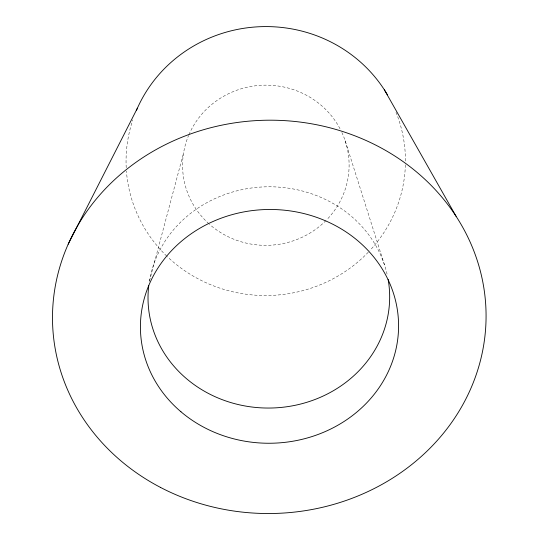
<?xml version="1.0" encoding="UTF-8"?>
<svg xmlns="http://www.w3.org/2000/svg" width="540" height="540" viewBox="0 0 540 540"><rect width="100%" height="100%" fill="white"/><g stroke="black" fill="none" stroke-linecap="round" stroke-linejoin="round"><path stroke-width="0.41" stroke-dasharray="2.7 2.03" d="M149.546 280.773L183.634 152.678M345.182 140.798L384.453 264.836M149.337 281.59A120.825 110.626 -1.3 0 1 265.41 186.84A120.825 110.626 -1.3 0 1 387.153 274.523M405.385 164.849A139.705 134.467 -1.3 0 1 369.974 250.418M368.294 252.207A139.705 134.467 -1.3 0 1 167.339 256.662M166.739 256.088A139.705 134.467 -1.3 0 1 126.421 171.092M126.212 167.744A139.705 134.467 -1.3 0 1 132.833 119.873M396.002 112.232A139.705 134.467 -1.3 0 1 405.445 161.507M341.867 132.442A83.268 80.089 -1.3 0 1 326.612 219.895M326.025 220.489A83.268 80.089 -1.3 0 1 209.507 224.316M208.879 223.756A83.268 80.089 -1.3 0 1 188.609 135.439M188.933 134.69A83.268 80.089 -1.3 0 1 263.014 85.205A83.268 80.089 -1.3 0 1 340.409 129.478"/><path stroke-width="0.81" d="M68.175 244.229L137.396 108.182M384.358 89.802L456.077 216.284M388.145 279.464A120.825 110.626 -1.3 0 1 271.789 408.004A120.825 110.626 -1.3 0 1 148.75 285.694M136.397 110.477A139.705 134.467 -1.3 0 1 256.959 26.865A139.705 134.467 -1.3 0 1 387.443 94.817M160.502 487.418A216.803 196.661 -1.3 0 0 486.074 316.393A216.803 196.661 -1.3 0 0 161.278 146.772A216.803 196.661 -1.3 0 0 160.502 487.418M180.947 411.77A129.087 116.883 -1.3 0 0 395.111 352.775A129.087 116.883 -1.3 0 0 232.443 214.549A129.087 116.883 -1.3 0 0 180.947 411.77"/></g></svg>
